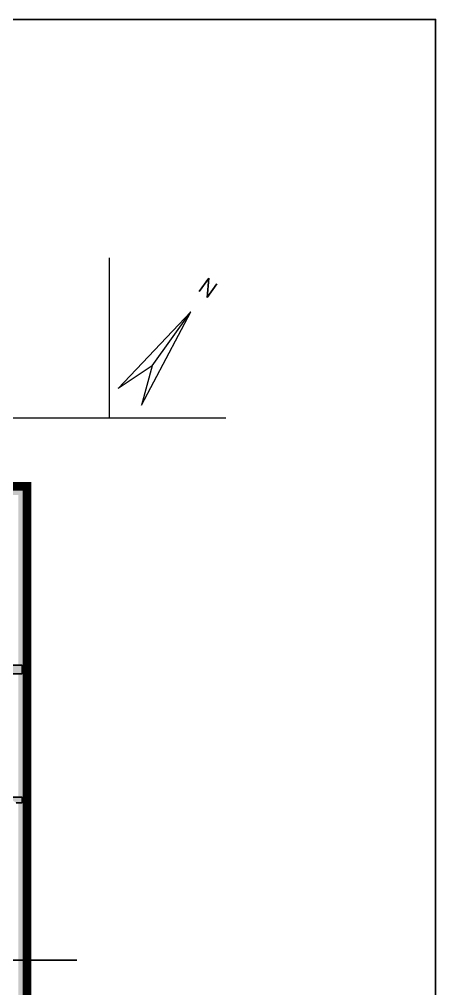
# Model space of a CAD drawing. Extents: x 512858 to 514372, y -232486 to -231710.
# Drawn here: x 512979.26 to 512993.57, y -232196.01 to -232162.68 of the extents above; entities that cross this region are included whole.
import ezdxf
from ezdxf.enums import TextEntityAlignment as Align

# ---------------------------------------------------------------- set-up
doc = ezdxf.new("R2010")
doc.units = 0
doc.header["$LTSCALE"] = 1000
doc.linetypes.add('DASH', pattern=[0.35, 0.25, -0.1])
doc.layers.get('0').update_dxf_attribs({"color": 252})
for name, color, linetype in [('PUB_HATCH', 252, 'Continuous'), ('WALL', 252, 'Continuous'), ('可见线', 252, 'Continuous')]:
    doc.layers.add(name, color=color, linetype=linetype)
for name, color, linetype, lineweight in [('S-WALL', 252, 'Continuous', 35), ('S-WALL-HATC', 252, 'Continuous', 25), ('图廓', 252, 'Continuous', 9), ('面积-不计容-地下室-1', 4, 'Continuous', 0)]:
    doc.layers.add(name, color=color, linetype=linetype, lineweight=lineweight)
doc.layers.add('打印图框', color=252, linetype='Continuous', plot=False)
doc.styles.add('tkhz1', font='txt.shx', dxfattribs={"width": 0.8, "bigfont": 'hztxt.shx'})

# ---------------------------------------------------------------- blocks, each defined once
blk = doc.blocks.new('地下二层墙柱')
at = {"layer": 'S-WALL-HATC'}
h = blk.add_hatch(color=256, dxfattribs=at)
h.paths.add_polyline_path([(1846414, 553377), (1846414, 550907), (1878314, 550907), (1878314, 553368), (1883364, 553368), (1883364, 610768), (1772295, 610768), (1772295, 556322), (1814105, 553377)])
h.paths.add_polyline_path([(1814116, 553677), (1772595, 556601), (1772595, 610468), (1883064, 610468), (1883064, 553668), (1878014, 553668), (1878014, 551207), (1846714, 551207), (1846714, 553677)], flags=16)
at = {"layer": 'S-WALL'}
blk.add_lwpolyline([(1814105, 553377), (1772295, 556322), (1772295, 610768), (1883364, 610768), (1883364, 553368), (1878314, 553368), (1878314, 550907), (1846414, 550907), (1846414, 553377)], close=True, dxfattribs=at)

msp = doc.modelspace()

# ---------------------------------------------------------------- hatches: boundary and pattern name
at = {"layer": 'PUB_HATCH'}
for points in [[(512868.603, -232178.891), (512868.753, -232179.041), (512979.221, -232179.041), (512979.371, -232178.891), (512979.521, -232178.741), (512868.453, -232178.741)], [(512979.371, -232235.991), (512979.521, -232236.141), (512979.521, -232178.741), (512979.371, -232178.891), (512979.221, -232179.041), (512979.221, -232235.841)], [(512978.914, -232184.891), (512978.914, -232185.191), (512979.353, -232185.191), (512979.353, -232184.891)], [(512979.016, -232189.531), (512979.144, -232189.631), (512979.353, -232189.631), (512979.353, -232189.431), (512978.888, -232189.431)]]:
    msp.add_hatch(color=252, dxfattribs=at).paths.add_polyline_path(points, flags=17)

# ---------------------------------------------------------------- linework, layer by layer
at = {"layer": 'WALL', "color": 252}
for p, q in [((512868.453, -232178.741), (512979.521, -232178.741)), ((512979.521, -232236.141), (512979.521, -232178.741)), ((512978.914, -232184.891), (512979.353, -232184.891)), ((512979.353, -232184.891), (512979.353, -232185.191)), ((512978.914, -232185.191), (512979.353, -232185.191)), ((512978.888, -232189.431), (512979.353, -232189.431)), ((512979.353, -232189.431), (512979.353, -232189.631)), ((512979.144, -232189.631), (512979.353, -232189.631))]:
    msp.add_line(p, q, dxfattribs=at)
at = {"layer": '可见线', "color": 252, "linetype": 'DASH'}
msp.add_line((512959.875, -232195.041), (512981.23, -232195.041), dxfattribs=at)
at = {"layer": '图廓', "color": 0, "linetype": 'ByBlock'}
for p, q in [((512985.15, -232172.742), (512982.66, -232175.378)), ((512983.457, -232175.949), (512985.15, -232172.742)), ((512983.819, -232174.601), (512985.15, -232172.742))]:
    msp.add_line(p, q, dxfattribs=at)
at = {"layer": '图廓', "color": 0, "linetype": 'ByBlock', "ltscale": 2}
for p, q in [((512985.15, -232172.742), (512982.66, -232175.378)), ((512983.457, -232175.949), (512985.15, -232172.742)), ((512983.819, -232174.601), (512985.15, -232172.742))]:
    msp.add_line(p, q, dxfattribs=at)
at = {"layer": '图廓', "color": 0}
msp.add_line((512864.884, -232176.387), (512986.358, -232176.387), dxfattribs=at)
msp.add_lwpolyline([(512982.343, -232170.883), (512982.343, -232176.387)], dxfattribs=at)
at = {"layer": '图廓', "color": 0, "linetype": 'ByBlock', "ltscale": 2}
for points in [[(512983.819, -232174.601), (512982.66, -232175.378)], [(512983.819, -232174.601), (512983.457, -232175.949)]]:
    msp.add_lwpolyline(points, dxfattribs=at)
at = {"layer": '打印图框', "color": 6, "ltscale": 0.5}
msp.add_lwpolyline([(512857.603, -232264.653), (512993.573, -232264.653), (512993.573, -232162.685), (512857.603, -232162.685)], close=True, dxfattribs=at)
at = {"layer": '面积-不计容-地下室-1', "linetype": 'DASH', "ltscale": 0.003, "const_width": 0.3}
msp.add_lwpolyline([(512868.452, -232233.187), (512910.262, -232236.131), (512942.571, -232236.131), (512942.571, -232238.601), (512974.471, -232238.601), (512974.471, -232236.141), (512979.521, -232236.141), (512979.521, -232178.741), (512868.452, -232178.741)], close=True, dxfattribs=at)

# ---------------------------------------------------------------- block references
at = {"color": 252, "xscale": 0.001, "yscale": 0.001, "zscale": 0.001}
msp.add_blockref('地下二层墙柱', (511096.158, -232789.509), dxfattribs=at)

# ---------------------------------------------------------------- texts
at = {"layer": '图廓', "color": 0, "linetype": 'ByBlock', "style": 'tkhz1'}
msp.add_text('N', height=0.572, rotation=324.3941, dxfattribs=at).set_placement((512985.911, -232171.68), align=Align.TOP_CENTER)
at = {"layer": '图廓', "color": 0, "linetype": 'ByBlock', "ltscale": 2, "style": 'tkhz1'}
msp.add_text('N', height=0.572, rotation=324.3941, dxfattribs=at).set_placement((512985.911, -232171.68), align=Align.TOP_CENTER)

doc.saveas('drawing.dxf')
